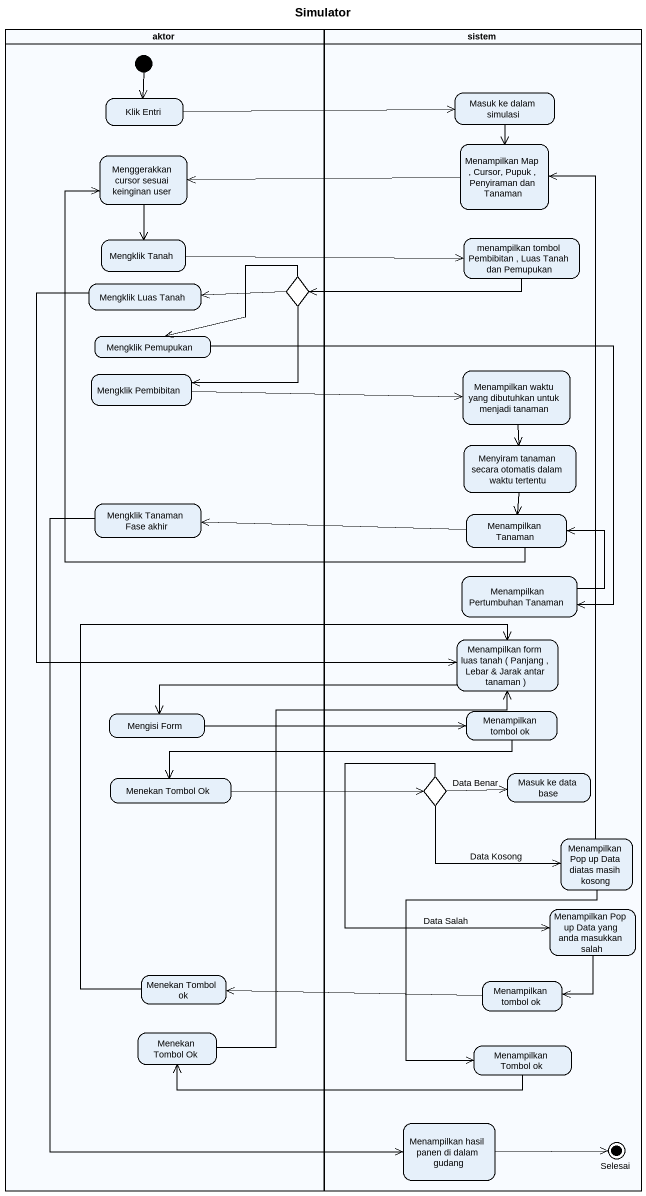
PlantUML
@startuml
title Simulator
hide empty description
state aktor <<partition>> {
  state "Klik Entri" as Klik_Entri
  state "Menggerakkan cursor sesuai keinginan user" as Menggerakkan_cursor_sesuai
  state "Mengklik Tanah" as Mengklik_Tanah
  state "Mengklik Luas Tanah" as Mengklik_Luas_Tanah
  state choice1 <<choice>>
  state "Mengklik Pemupukan" as Mengklik_Pemupukan
  state "Mengklik Pembibitan" as Mengklik_Pembibitan
  state "Mengklik Tanaman Fase akhir" as Mengklik_Tanaman_Fase_akhir
  state "Mengisi Form" as Mengisi_Form
  state "Menekan Tombol Ok" as Menekan_Tombol_Ok
  state "Menekan Tombol ok" as Menekan_Tombol_ok
  state "Menekan Tombol Ok" as Menekan_Tombol_Ok_2
  [*] --> Klik_Entri
}
state sistem <<partition>> {
  state "Masuk ke dalam simulasi" as Masuk_ke_dalam_simulasi
  state "Menampilkan Map , Cursor, Pupuk , Penyiraman dan Tanaman" as Menampilkan_Map_Cursor
  state "menampilkan tombol Pembibitan , Luas Tanah dan Pemupukan" as menampilkan_tombol
  state "Menampilkan waktu yang dibutuhkan untuk menjadi tanaman" as Menampilkan_waktu_yang
  state "Menyiram tanaman secara otomatis dalam waktu tertentu" as Menyiram_tanaman_secara
  state "Menampilkan Tanaman" as Menampilkan_Tanaman
  state "Menampilkan Pertumbuhan Tanaman" as Menampilkan_Pertumbuhan
  state "Menampilkan form luas tanah ( Panjang , Lebar & Jarak antar tanaman )" as Menampilkan_form_luas_tanah
  state "Menampilkan tombol ok" as Menampilkan_tombol_ok
  state choice2 <<choice>>
  state "Masuk ke data base" as Masuk_ke_data_base
  state "Menampilkan Pop up Data diatas masih kosong" as Menampilkan_Pop_up_Data
  state "Menampilkan Pop up Data yang anda masukkan salah" as Menampilkan_Pop_up_Data_2
  state "Menampilkan tombol ok" as Menampilkan_tombol_ok_2
  state "Menampilkan Tombol ok" as Menampilkan_Tombol_ok
  state "Menampilkan hasil panen di dalam gudang" as Menampilkan_hasil_panen_di
  state Selesai <<end>>
}
Klik_Entri -right-> Masuk_ke_dalam_simulasi
Masuk_ke_dalam_simulasi --> Menampilkan_Map_Cursor
Menampilkan_Map_Cursor -left-> Menggerakkan_cursor_sesuai
Menggerakkan_cursor_sesuai --> Mengklik_Tanah
Mengklik_Tanah -right-> menampilkan_tombol
menampilkan_tombol -left-> choice1
Mengklik_Luas_Tanah --> Menampilkan_form_luas_tanah
choice1 -left-> Mengklik_Luas_Tanah
choice1 -left-> Mengklik_Pemupukan
choice1 --> Mengklik_Pembibitan
Mengklik_Pemupukan --> Menampilkan_Pertumbuhan
Mengklik_Pembibitan -right-> Menampilkan_waktu_yang
Menampilkan_waktu_yang --> Menyiram_tanaman_secara
Menyiram_tanaman_secara --> Menampilkan_Tanaman
Mengklik_Tanaman_Fase_akhir --> Menampilkan_hasil_panen_di
Menampilkan_Tanaman -up-> Menggerakkan_cursor_sesuai
Menampilkan_Tanaman -left-> Mengklik_Tanaman_Fase_akhir
Menampilkan_Pertumbuhan -up-> Menampilkan_Tanaman
Menampilkan_form_luas_tanah -left-> Mengisi_Form
Mengisi_Form -right-> Menampilkan_tombol_ok
Menampilkan_tombol_ok -left-> Menekan_Tombol_Ok
Menekan_Tombol_Ok -right-> choice2
choice2 -right-> Masuk_ke_data_base : Data Benar
choice2 -right-> Menampilkan_Pop_up_Data : Data Kosong
choice2 --> Menampilkan_Pop_up_Data_2 : Data Salah
Menampilkan_Pop_up_Data -up-> Menampilkan_Map_Cursor
Menampilkan_Pop_up_Data --> Menampilkan_Tombol_ok
Menampilkan_Pop_up_Data_2 --> Menampilkan_tombol_ok_2
Menekan_Tombol_ok -up-> Menampilkan_form_luas_tanah
Menampilkan_tombol_ok_2 -left-> Menekan_Tombol_ok
Menekan_Tombol_Ok_2 -up-> Menampilkan_form_luas_tanah
Menampilkan_Tombol_ok -left-> Menekan_Tombol_Ok_2
Menampilkan_hasil_panen_di -right-> Selesai
@enduml
